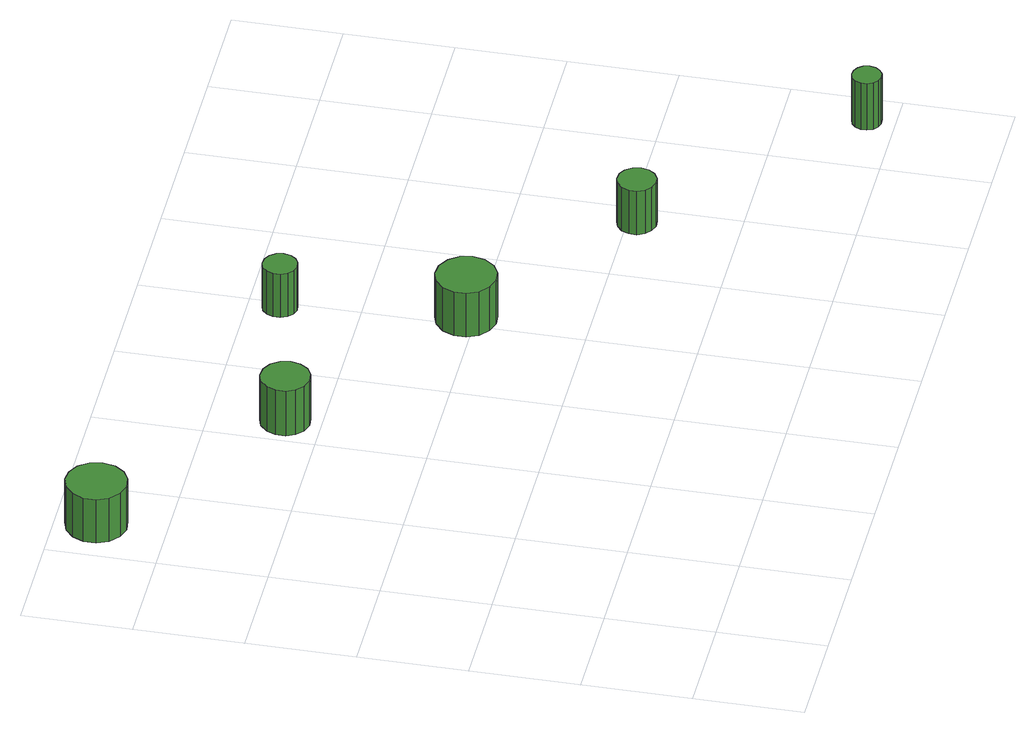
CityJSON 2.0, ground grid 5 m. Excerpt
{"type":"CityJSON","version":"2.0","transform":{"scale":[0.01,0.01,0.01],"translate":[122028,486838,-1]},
"CityObjects":{
"tree1":{"type":"SolitaryVegetationObject","attributes":{"function":"something"},"geometry":[{"type":"MultiSurface","lod":"1","boundaries":[[[0,1,2,3,4,5,6,7,8,9,10,11,12,13,14]],[[15,16,17,18,19,20,21,22,23,24,25,26,27,28,29]],[[0,29,28,1]],[[1,28,27,2]],[[2,27,26,3]],[[3,26,25,4]],[[4,25,24,5]],[[5,24,23,6]],[[6,23,22,7]],[[7,22,21,8]],[[8,21,20,9]],[[9,20,19,10]],[[10,19,18,11]],[[11,18,17,12]],[[12,17,16,13]],[[13,16,15,14]],[[14,15,29,0]]]}]},
"tree2":{"type":"SolitaryVegetationObject","attributes":{"function":"something"},"geometry":[{"type":"MultiSurface","lod":"1","boundaries":[[[30,31,32,33,34,35,36,37,38,39,40,41,42,43,44]],[[45,46,47,48,49,50,51,52,53,54,55,56,57,58,59]],[[30,59,58,31]],[[31,58,57,32]],[[32,57,56,33]],[[33,56,55,34]],[[34,55,54,35]],[[35,54,53,36]],[[36,53,52,37]],[[37,52,51,38]],[[38,51,50,39]],[[39,50,49,40]],[[40,49,48,41]],[[41,48,47,42]],[[42,47,46,43]],[[43,46,45,44]],[[44,45,59,30]]]}]},
"tree3":{"type":"SolitaryVegetationObject","attributes":{"function":"something"}},
"tree4":{"type":"SolitaryVegetationObject","attributes":{"function":"something"},"geometry":[{"type":"MultiSurface","lod":"1","boundaries":[[[60,61,62,63,64,65,66,67,68,69,70,71,72,73,74]],[[75,76,77,78,79,80,81,82,83,84,85,86,87,88,89]],[[60,89,88,61]],[[61,88,87,62]],[[62,87,86,63]],[[63,86,85,64]],[[64,85,84,65]],[[65,84,83,66]],[[66,83,82,67]],[[67,82,81,68]],[[68,81,80,69]],[[69,80,79,70]],[[70,79,78,71]],[[71,78,77,72]],[[72,77,76,73]],[[73,76,75,74]],[[74,75,89,60]]]}]},
"tree5":{"type":"SolitaryVegetationObject","attributes":{"function":"something"},"geometry":[{"type":"MultiSurface","lod":"1","boundaries":[[[90,91,92,93,94,95,96,97,98,99,100,101,102,103,104]],[[105,106,107,108,109,110,111,112,113,114,115,116,117,118,119]],[[90,119,118,91]],[[91,118,117,92]],[[92,117,116,93]],[[93,116,115,94]],[[94,115,114,95]],[[95,114,113,96]],[[96,113,112,97]],[[97,112,111,98]],[[98,111,110,99]],[[99,110,109,100]],[[100,109,108,101]],[[101,108,107,102]],[[102,107,106,103]],[[103,106,105,104]],[[104,105,119,90]]]}]},
"tree6":{"type":"SolitaryVegetationObject","attributes":{"function":"something"},"geometry":[{"type":"MultiSurface","lod":"1","boundaries":[[[120,121,122,123,124,125,126,127,128,129,130,131,132,133,134]],[[135,136,137,138,139,140,141,142,143,144,145,146,147,148,149]],[[120,149,148,121]],[[121,148,147,122]],[[122,147,146,123]],[[123,146,145,124]],[[124,145,144,125]],[[125,144,143,126]],[[126,143,142,127]],[[127,142,141,128]],[[128,141,140,129]],[[129,140,139,130]],[[130,139,138,131]],[[131,138,137,132]],[[132,137,136,133]],[[133,136,135,134]],[[134,135,149,120]]]}]},
"tree7":{"type":"SolitaryVegetationObject","attributes":{"function":"something"}},
"tree8":{"type":"SolitaryVegetationObject","attributes":{"function":"something"},"geometry":[{"type":"MultiSurface","lod":"1","boundaries":[[[150,151,152,153,154,155,156,157,158,159,160,161,162,163,164]],[[165,166,167,168,169,170,171,172,173,174,175,176,177,178,179]],[[150,179,178,151]],[[151,178,177,152]],[[152,177,176,153]],[[153,176,175,154]],[[154,175,174,155]],[[155,174,173,156]],[[156,173,172,157]],[[157,172,171,158]],[[158,171,170,159]],[[159,170,169,160]],[[160,169,168,161]],[[161,168,167,162]],[[162,167,166,163]],[[163,166,165,164]],[[164,165,179,150]]]}]}
},
"vertices":[
[360,2813,326],[348,2870,326],[314,2917,326],[264,2945,326],[207,2952,326],[152,2934,326],[109,2895,326],[85,2842,326],[85,2784,326],[109,2731,326],[152,2693,326],[207,2675,326],[264,2681,326],[314,2710,326],[348,2756,326],[348,2756,93],[314,2710,93],[264,2681,93],[207,2675,93],[152,2693,93],[109,2731,93],[85,2784,93],[85,2842,93],[109,2895,93],[152,2934,93],[207,2952,93],[264,2945,93],[314,2917,93],[348,2870,93],[360,2813,93],
[1255,2162,331],[1245,2207,331],[1218,2245,331],[1178,2268,331],[1131,2273,331],[1087,2259,331],[1053,2227,331],[1034,2185,331],[1034,2138,331],[1053,2096,331],[1087,2065,331],[1131,2050,331],[1178,2055,331],[1218,2078,331],[1245,2116,331],[1245,2116,89],[1218,2078,89],[1178,2055,89],[1131,2050,89],[1087,2065,89],[1053,2096,89],[1034,2138,89],[1034,2185,89],[1053,2227,89],[1087,2259,89],[1131,2273,89],[1178,2268,89],[1218,2245,89],[1245,2207,89],[1255,2162,89],
[2190,1544,322],[2178,1600,322],[2144,1646,322],[2094,1675,322],[2037,1681,322],[1983,1663,322],[1940,1625,322],[1917,1572,322],[1917,1515,322],[1940,1462,322],[1983,1424,322],[2037,1406,322],[2094,1412,322],[2144,1441,322],[2178,1487,322],[2178,1487,86],[2144,1441,86],[2094,1412,86],[2037,1406,86],[1983,1424,86],[1940,1462,86],[1917,1515,86],[1917,1572,86],[1940,1625,86],[1983,1663,86],[2037,1681,86],[2094,1675,86],[2144,1646,86],[2178,1600,86],[2190,1544,86],
[2040,2356,323],[2034,2388,323],[2014,2415,323],[1986,2431,323],[1953,2435,323],[1922,2425,323],[1898,2403,323],[1885,2373,323],[1885,2340,323],[1898,2310,323],[1922,2288,323],[1953,2278,323],[1986,2282,323],[2014,2298,323],[2034,2324,323],[2034,2324,90],[2014,2298,90],[1986,2282,90],[1953,2278,90],[1922,2288,90],[1898,2310,90],[1885,2340,90],[1885,2373,90],[1898,2403,90],[1922,2425,90],[1953,2435,90],[1986,2431,90],[2014,2415,90],[2034,2388,90],[2040,2356,90],
[2988,959,318],[2980,995,318],[2958,1025,318],[2926,1044,318],[2890,1047,318],[2855,1036,318],[2827,1011,318],[2812,978,318],[2812,941,318],[2827,907,318],[2855,883,318],[2890,871,318],[2926,875,318],[2958,893,318],[2980,923,318],[2980,923,84],[2958,893,84],[2926,875,84],[2890,871,84],[2855,883,84],[2827,907,84],[2812,941,84],[2812,978,84],[2827,1011,84],[2855,1036,84],[2890,1047,84],[2926,1044,84],[2958,1025,84],[2980,995,84],[2988,959,84],
[3907,130,334],[3901,157,334],[3885,179,334],[3861,193,334],[3833,196,334],[3807,187,334],[3786,169,334],[3775,144,334],[3775,116,334],[3786,90,334],[3807,72,334],[3833,63,334],[3861,66,334],[3885,80,334],[3901,102,334],[3901,102,84],[3885,80,84],[3861,66,84],[3833,63,84],[3807,72,84],[3786,90,84],[3775,116,84],[3775,144,84],[3786,169,84],[3807,187,84],[3833,196,84],[3861,193,84],[3885,179,84],[3901,157,84],[3907,130,84]
]}
